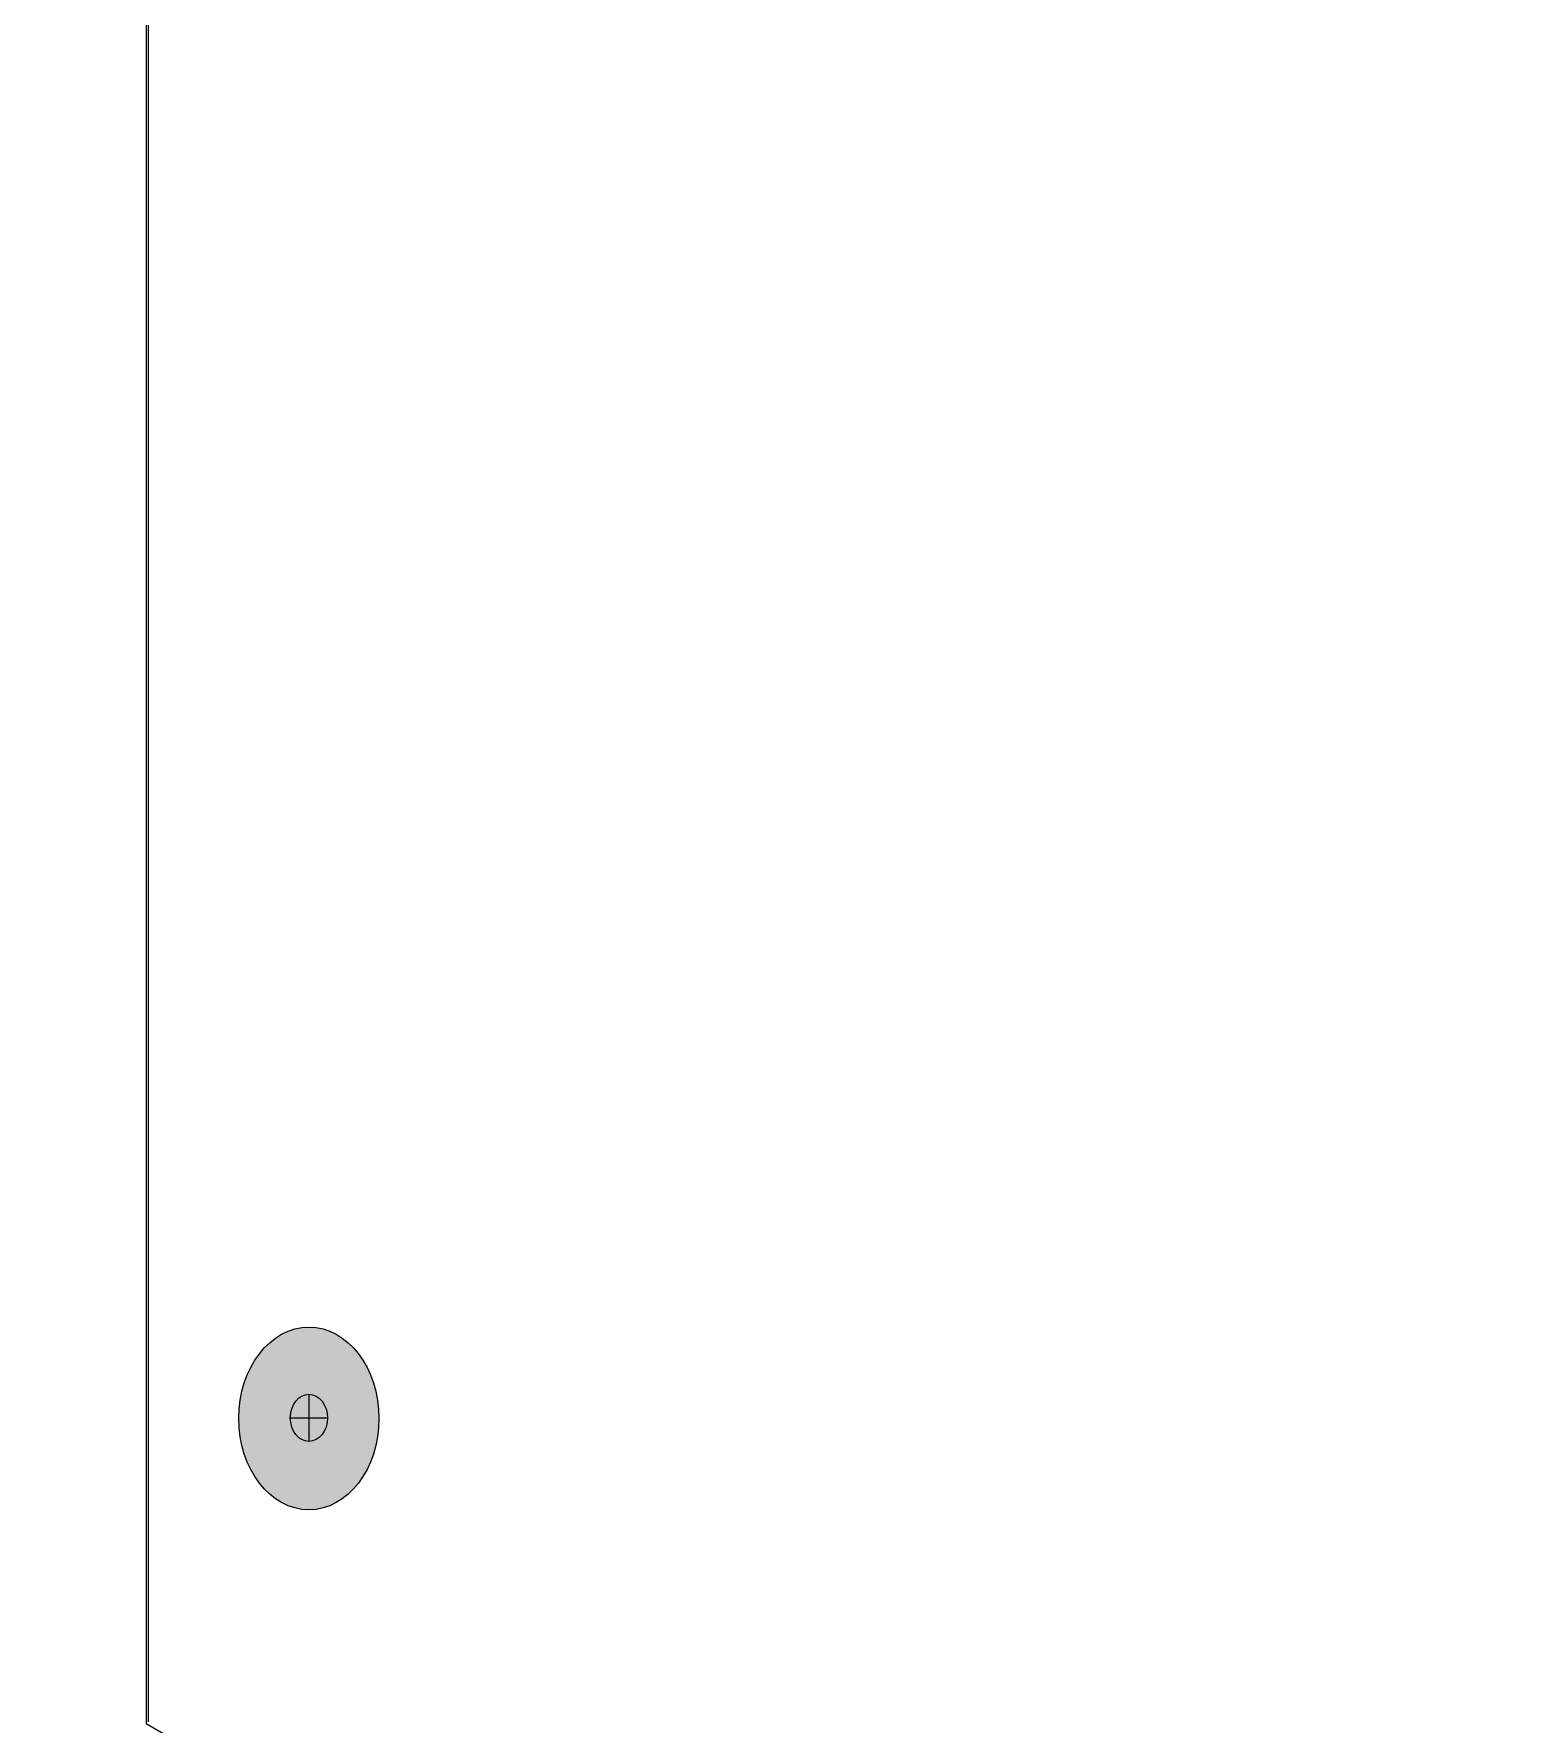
# Model space of a CAD drawing. Extents: x -1328 to 5679, y -4611 to 1603.
# Drawn here: x 3216.1 to 3293.3, y -2722.1 to -2633.7 of the extents above; entities that cross this region are included whole.
import ezdxf

# ---------------------------------------------------------------- set-up
doc = ezdxf.new("R2010")
doc.units = 0
doc.header["$MEASUREMENT"] = 0
doc.layers.add('G-ANNO-TTLB', color=7, linetype='Continuous', lineweight=0)
doc.layers.add('TYVEK', color=7, linetype='Continuous', lineweight=0)

# ---------------------------------------------------------------- blocks, each defined once
blk = doc.blocks.new('Block_91')
at = {"layer": 'TYVEK', "true_color": 0x003b71, "transparency": 33554687}
h = blk.add_hatch(color=156, dxfattribs=at)
h.dxf.hatch_style = 2
edge = h.paths.add_edge_path()
edge.add_ellipse((3230.48, -2706.148), major_axis=(0, 4.781), ratio=0.766948, start_angle=0, end_angle=360)
at = {"layer": 'TYVEK', "color": 18, "lineweight": 25, "true_color": 0x080808}
for p, q in [((3230.48, -2704.884), (3230.48, -2707.352)), ((3229.507, -2706.118), (3231.453, -2706.118))]:
    blk.add_line(p, q, dxfattribs=at)
at = {"layer": 'TYVEK', "color": 18, "lineweight": 25, "true_color": 0x000000}
blk.add_ellipse((3230.48, -2706.148), major_axis=(0, 4.781), ratio=0.766948, dxfattribs=at)
at = {"layer": 'TYVEK', "color": 18, "lineweight": 25, "true_color": 0x080808}
blk.add_ellipse((3230.48, -2706.118), major_axis=(0, 1.234), ratio=0.788846, dxfattribs=at)

msp = doc.modelspace()

# ---------------------------------------------------------------- hatches: boundary and pattern name
at = {"layer": 'G-ANNO-TTLB', "true_color": 0xff00ff, "transparency": 33554687}
h = msp.add_hatch(color=6, dxfattribs=at)
edge = h.paths.add_edge_path()
edge.add_spline(control_points=[(5053.441, -3461.409), (5053.441, -3461.409), (2123.923, -3461.409), (2123.923, -3461.409), (2123.923, -3461.409), (2123.923, -1004.409), (2123.923, -1004.409), (2123.923, -1004.409), (5053.441, -1004.409), (5053.441, -1004.409), (5053.441, -1004.409), (5053.441, -3461.409), (5053.441, -3461.409)], knot_values=[0, 0, 0, 0, 1, 1, 1, 2, 2, 2, 3, 3, 3, 4, 4, 4, 4], degree=3, periodic=0)
edge = h.paths.add_edge_path()
edge.add_spline(control_points=[(2132.923, -1013.409), (2132.923, -1013.409), (2132.923, -3452.409), (2132.923, -3452.409), (2132.923, -3452.409), (5044.441, -3452.409), (5044.441, -3452.409), (5044.441, -3452.409), (5044.441, -1013.409), (5044.441, -1013.409), (5044.441, -1013.409), (2132.923, -1013.409), (2132.923, -1013.409)], knot_values=[0, 0, 0, 0, 1, 1, 1, 2, 2, 2, 3, 3, 3, 4, 4, 4, 4], degree=3, periodic=0)
edge.add_line((2132.923, -1013.409), (2132.923, -1013.409))

# ---------------------------------------------------------------- linework, layer by layer
at = {"layer": 'G-ANNO-TTLB'}
for points in [[(5053.441, -3461.409), (5053.441, -3461.409), (2123.923, -3461.409), (2123.923, -3461.409), (2123.923, -3461.409), (2123.923, -1004.409), (2123.923, -1004.409), (2123.923, -1004.409), (5053.441, -1004.409), (5053.441, -1004.409), (5053.441, -1004.409), (5053.441, -3461.409), (5053.441, -3461.409)], [(2132.923, -1013.409), (2132.923, -1013.409), (2132.923, -3452.409), (2132.923, -3452.409), (2132.923, -3452.409), (5044.441, -3452.409), (5044.441, -3452.409), (5044.441, -3452.409), (5044.441, -1013.409), (5044.441, -1013.409), (5044.441, -1013.409), (2132.923, -1013.409), (2132.923, -1013.409)]]:
    msp.add_open_spline(points, degree=3, knots=[0, 0, 0, 0, 1, 1, 1, 2, 2, 2, 3, 3, 3, 4, 4, 4, 4], dxfattribs=at)
at = {"layer": 'TYVEK', "color": 18, "lineweight": 25, "true_color": 0x000000}
msp.add_line((3222.076, -2299.787), (3222.076, -2722.025), dxfattribs=at)
at = {"layer": 'TYVEK', "color": 2, "lineweight": 25, "true_color": 0xffff00}
for p, q in [((3221.969, -2421.459), (3221.969, -2722.114)), ((3221.969, -2722.114), (3490.799, -2877.746))]:
    msp.add_line(p, q, dxfattribs=at)

# ---------------------------------------------------------------- block references
at = {"layer": 'TYVEK'}
msp.add_blockref('Block_91', (0, 0), dxfattribs=at)

doc.saveas('drawing.dxf')
